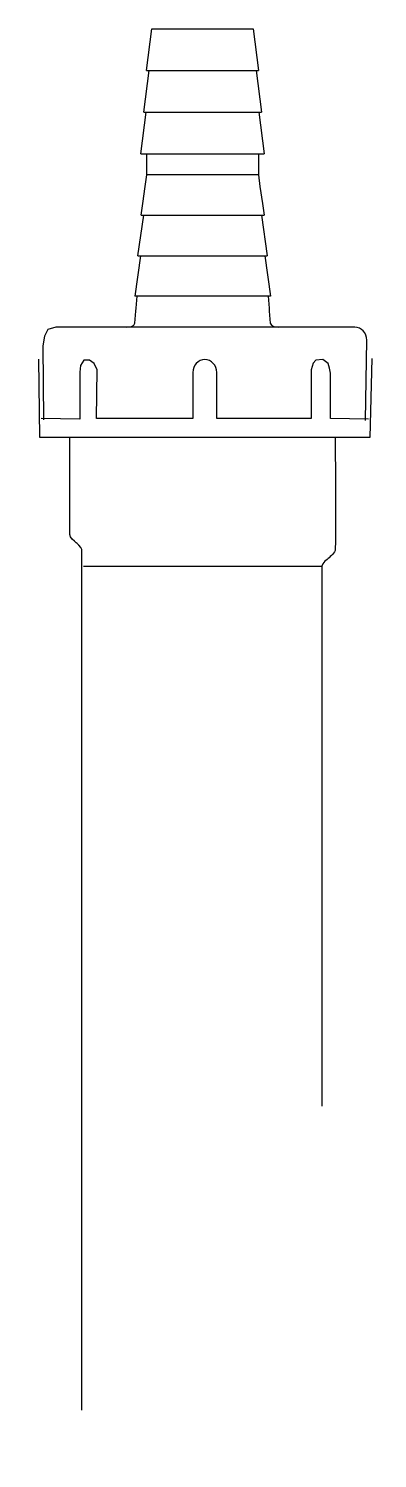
# Model space of a CAD drawing. Header units: millimetres. Extents: x 1478 to 10450, y 2114 to 8349.
# Drawn here: x 4511.43 to 4517.11, y 3938.17 to 3961.48 of the extents above; entities that cross this region are included whole.
import ezdxf

# ---------------------------------------------------------------- set-up
doc = ezdxf.new("R2010")
doc.units = ezdxf.units.MM
doc.linetypes.add('SOLID', pattern=[0])

msp = doc.modelspace()

# ---------------------------------------------------------------- linework, layer by layer
at = {"linetype": 'SOLID'}
for points in [[(4513.352148283881, 3960.797885908611), (4513.352148283881, 3960.797885908611), (4513.439461935919, 3961.477312101848), (4513.439461935919, 3961.477312101848)], [(4513.439461935919, 3961.477312101848), (4513.439461935919, 3961.477312101848), (4515.090768088263, 3961.477312101848), (4515.090768088263, 3961.477312101848)], [(4515.090768088263, 3961.477312101848), (4515.090768088263, 3961.477312101848), (4515.178081740301, 3960.797885908611), (4515.178081740301, 3960.797885908611)], [(4513.306157339972, 3960.118383421428), (4513.306157339972, 3960.118383421428), (4513.393599738043, 3960.797885908611), (4513.393599738043, 3960.797885908611)], [(4513.352148283881, 3960.797885908611), (4513.352148283881, 3960.797885908611), (4515.178081740301, 3960.797885908611), (4515.178081740301, 3960.797885908611)], [(4515.136849631232, 3960.797885908611), (4515.136849631232, 3960.797885908611), (4515.224539984625, 3960.118383421428), (4515.224539984625, 3960.118383421428)], [(4513.260271300238, 3959.438632978923), (4513.260271300238, 3959.438632978923), (4513.347470511359, 3960.118383421428), (4513.347470511359, 3960.118383421428)], [(4513.306157339972, 3960.118383421428), (4513.306157339972, 3960.118383421428), (4515.224539984625, 3960.118383421428), (4515.224539984625, 3960.118383421428)], [(4515.183083762091, 3960.118383421428), (4515.183083762091, 3960.118383421428), (4515.270402182501, 3959.438632978923), (4515.270402182501, 3959.438632978923)], [(4513.260271300238, 3959.438632978923), (4513.260271300238, 3959.438632978923), (4515.270402182501, 3959.438632978923), (4515.270402182501, 3959.438632978923)], [(4515.173475493353, 3959.098505033977), (4515.173475493353, 3959.098505033977), (4513.356845129889, 3959.098505033977), (4513.356845129889, 3959.098505033977)], [(4513.211476553839, 3957.778057112224), (4513.211476553839, 3957.778057112224), (4513.304350127142, 3958.438304914958), (4513.304350127142, 3958.438304914958)], [(4513.264391173285, 3958.438304914958), (4513.264391173285, 3958.438304914958), (4515.265834082526, 3958.438304914958), (4515.265834082526, 3958.438304914958)], [(4515.226413954657, 3958.438304914958), (4515.226413954657, 3958.438304914958), (4515.318710554999, 3957.778057112224), (4515.318710554999, 3957.778057112224)], [(4513.250524748724, 3957.778057112224), (4513.250524748724, 3957.778057112224), (4513.15809940235, 3957.117885603435), (4513.15809940235, 3957.117885603435)], [(4513.211476553839, 3957.778057112224), (4513.211476553839, 3957.778057112224), (4515.318710554999, 3957.778057112224), (4515.318710554999, 3957.778057112224)], [(4515.279657591742, 3957.778057112224), (4515.279657591742, 3957.778057112224), (4515.372020949286, 3957.117885603435), (4515.372020949286, 3957.117885603435)], [(4515.372020949286, 3957.117885603435), (4515.372020949286, 3957.117885603435), (4513.15809940235, 3957.117885603435), (4513.15809940235, 3957.117885603435)], [(4512.323405493658, 3952.717193617351), (4512.323405493658, 3952.717193617351), (4516.206958044928, 3952.717193617351), (4516.206958044928, 3952.717193617351)]]:
    msp.add_open_spline(points, degree=3, dxfattribs=at)
for points, knots in [([(4513.264391173285, 3958.438304914958), (4513.264391173285, 3958.438304914958), (4513.291470755499, 3958.631013884074), (4513.291470755499, 3958.631013884074), (4513.291470755499, 3958.631013884074), (4513.330166090887, 3958.906816496379), (4513.330166090887, 3958.906816496379), (4513.330166090887, 3958.906816496379), (4513.356845129889, 3959.098505033977), (4513.356845129889, 3959.098505033977), (4513.356845129889, 3959.098505033977), (4513.356845129889, 3959.438632978923), (4513.356845129889, 3959.438632978923)], [0, 0, 0, 0, 1, 1, 1, 2, 2, 2, 3, 3, 3, 4, 4, 4, 4]), ([(4515.173475493353, 3959.438632978923), (4515.173475493353, 3959.438632978923), (4515.173475493353, 3959.098505033977), (4515.173475493353, 3959.098505033977), (4515.173475493353, 3959.098505033977), (4515.200087775152, 3958.906816496379), (4515.200087775152, 3958.906816496379), (4515.200087775152, 3958.906816496379), (4515.238783110541, 3958.631013884074), (4515.238783110541, 3958.631013884074), (4515.238783110541, 3958.631013884074), (4515.265834082526, 3958.438304914958), (4515.265834082526, 3958.438304914958)], [0, 0, 0, 0, 1, 1, 1, 2, 2, 2, 3, 3, 3, 4, 4, 4, 4]), ([(4513.024399031561, 3956.613315596111), (4513.057467688483, 3956.61976243449), (4513.157593954962, 3956.618198408611), (4513.16229080097, 3956.677564634807), (4513.16229080097, 3956.677564634807), (4513.177897681158, 3956.871818556316), (4513.177897681158, 3956.871818556316), (4513.177897681158, 3956.871818556316), (4513.182527769965, 3956.924070372112), (4513.182527769965, 3956.924070372112), (4513.182527769965, 3956.924070372112), (4513.198339690131, 3957.117885603435), (4513.198339690131, 3957.117885603435)], [0, 0, 0, 0, 1, 1, 1, 2, 2, 2, 3, 3, 3, 4, 4, 4, 4]), ([(4515.332095374029, 3957.117885603435), (4515.332095374029, 3957.117885603435), (4515.347792853277, 3956.924070372112), (4515.347792853277, 3956.924070372112), (4515.347792853277, 3956.924070372112), (4515.352332343024, 3956.871818556316), (4515.352332343024, 3956.871818556316), (4515.352332343024, 3956.871818556316), (4515.368029822272, 3956.677564634807), (4515.368029822272, 3956.677564634807), (4515.372531165045, 3956.618694319255), (4515.475032080572, 3956.61976243449), (4515.505902518194, 3956.613315596111)], [0, 0, 0, 0, 1, 1, 1, 2, 2, 2, 3, 3, 3, 4, 4, 4, 4]), ([(4516.921221960944, 3955.094055189616), (4516.921221960944, 3955.094055189616), (4516.941354025763, 3956.40112306071), (4516.941354025763, 3956.40112306071), (4516.941354025763, 3956.517938627727), (4516.853778113287, 3956.612638487346), (4516.745650519293, 3956.612638487346), (4516.745650519293, 3956.612638487346), (4511.875092734259, 3956.611560835368), (4511.875092734259, 3956.611560835368), (4511.875092734259, 3956.611560835368), (4511.743218649786, 3956.57581712199), (4511.743218649786, 3956.57581712199), (4511.743218649786, 3956.57581712199), (4511.685473669928, 3956.468748106487), (4511.685473669928, 3956.468748106487), (4511.685473669928, 3956.468748106487), (4511.660711516302, 3956.307949079997), (4511.660711516302, 3956.307949079997), (4511.660711516302, 3956.307949079997), (4511.668956030768, 3955.103124632366), (4511.668956030768, 3955.103124632366)], [0, 0, 0, 0, 1, 1, 1, 2, 2, 2, 3, 3, 3, 4, 4, 4, 5, 5, 5, 6, 6, 6, 7, 7, 7, 7]), ([(4517.023393858832, 3956.101640715129), (4517.023393858832, 3956.101640715129), (4516.990215529364, 3954.816135420329), (4516.990215529364, 3954.816135420329), (4516.990215529364, 3954.816135420329), (4511.61072944538, 3954.816135420329), (4511.61072944538, 3954.816135420329), (4511.61072944538, 3954.816135420329), (4511.595160712164, 3956.093372358806), (4511.595160712164, 3956.093372358806)], [0, 0, 0, 0, 1, 1, 1, 2, 2, 2, 3, 3, 3, 3]), ([(4516.969663847845, 3955.115312590129), (4516.969663847845, 3955.115312590129), (4516.34958957569, 3955.123561872966), (4516.34958957569, 3955.123561872966), (4516.34958957569, 3955.123561872966), (4516.34958957569, 3955.861267103679), (4516.34958957569, 3955.861267103679), (4516.34958957569, 3955.861267103679), (4516.334335554999, 3955.944189085491), (4516.334335554999, 3955.944189085491), (4516.334335554999, 3955.944189085491), (4516.311270941656, 3956.018690123088), (4516.311270941656, 3956.018690123088), (4516.311270941656, 3956.018690123088), (4516.227090109747, 3956.085008635051), (4516.227090109747, 3956.085008635051), (4516.227090109747, 3956.085008635051), (4516.112148512762, 3956.076740278728), (4516.112148512762, 3956.076740278728), (4516.112148512762, 3956.076740278728), (4516.066219557684, 3956.026939405925), (4516.066219557684, 3956.026939405925), (4516.066219557684, 3956.026939405925), (4516.035706747931, 3955.919250502116), (4516.035706747931, 3955.919250502116), (4516.035706747931, 3955.919250502116), (4516.035706747931, 3955.123561872966), (4516.035706747931, 3955.123561872966), (4516.035706747931, 3955.123561872966), (4514.496776808661, 3955.123561872966), (4514.496776808661, 3955.123561872966), (4514.496776808661, 3955.123561872966), (4514.496094931525, 3955.872749342449), (4514.496094931525, 3955.872749342449), (4514.496094931525, 3955.989564909465), (4514.408476103705, 3956.084264769084), (4514.300524939459, 3956.084264769084), (4514.192397345465, 3956.084264769084), (4514.104778517645, 3955.989564909465), (4514.104778517645, 3955.872749342449), (4514.104778517645, 3955.872749342449), (4514.106280554694, 3955.123561872966), (4514.106280554694, 3955.123561872966), (4514.106280554694, 3955.123561872966), (4512.536723364752, 3955.123561872966), (4512.536723364752, 3955.123561872966), (4512.536723364752, 3955.123561872966), (4512.54446243183, 3955.919250502116), (4512.54446243183, 3955.919250502116), (4512.54446243183, 3955.919250502116), (4512.498533476752, 3956.018690123088), (4512.498533476752, 3956.018690123088), (4512.498533476752, 3956.018690123088), (4512.421962965887, 3956.076740278728), (4512.421962965887, 3956.076740278728), (4512.421962965887, 3956.076740278728), (4512.330085982245, 3956.076740278728), (4512.330085982245, 3956.076740278728), (4512.330085982245, 3956.076740278728), (4512.276398886603, 3955.985569014079), (4512.276398886603, 3955.985569014079), (4512.276398886603, 3955.985569014079), (4512.261159171027, 3955.877889647014), (4512.261159171027, 3955.877889647014), (4512.261159171027, 3955.877889647014), (4512.261159171027, 3955.115312590129), (4512.261159171027, 3955.115312590129), (4512.261159171027, 3955.115312590129), (4511.633417357367, 3955.123561872966), (4511.633417357367, 3955.123561872966)], [0, 0, 0, 0, 1, 1, 1, 2, 2, 2, 3, 3, 3, 4, 4, 4, 5, 5, 5, 6, 6, 6, 7, 7, 7, 8, 8, 8, 9, 9, 9, 10, 10, 10, 11, 11, 11, 12, 12, 12, 13, 13, 13, 14, 14, 14, 15, 15, 15, 16, 16, 16, 17, 17, 17, 18, 18, 18, 19, 19, 19, 20, 20, 20, 21, 21, 21, 22, 22, 22, 23, 23, 23, 23]), ([(4512.29447578327, 3938.959812178142), (4512.29447578327, 3938.959812178142), (4512.29447578327, 3952.989124311931), (4512.29447578327, 3952.989124311931), (4512.293593634527, 3953.030618681438), (4512.204034079474, 3953.096317305095), (4512.204034079474, 3953.096317305095), (4512.17071746723, 3953.130010618694), (4512.102277029913, 3953.175367369182), (4512.102277029913, 3953.234056486614), (4512.097098578375, 3953.761314405925), (4512.102277029913, 3954.288934721477), (4512.102277029913, 3954.816135420329)], [0, 0, 0, 0, 1, 1, 1, 2, 2, 2, 3, 3, 3, 4, 4, 4, 4]), ([(4516.427972067755, 3954.816135420329), (4516.427972067755, 3954.210437788493), (4516.43359397785, 3953.604320539958), (4516.427972067755, 3952.998689665324), (4516.427466620367, 3952.93131257487), (4516.348840941351, 3952.879051222331), (4516.310851324957, 3952.840389265544), (4516.310851324957, 3952.840389265544), (4516.207711447638, 3952.76493455363), (4516.206958044928, 3952.717193617351), (4516.206958044928, 3952.717193617351), (4516.206958044928, 3943.911623014934), (4516.206958044928, 3943.911623014934)], [0, 0, 0, 0, 1, 1, 1, 2, 2, 2, 3, 3, 3, 4, 4, 4, 4])]:
    msp.add_open_spline(points, degree=3, knots=knots, dxfattribs=at)

doc.saveas('drawing.dxf')
